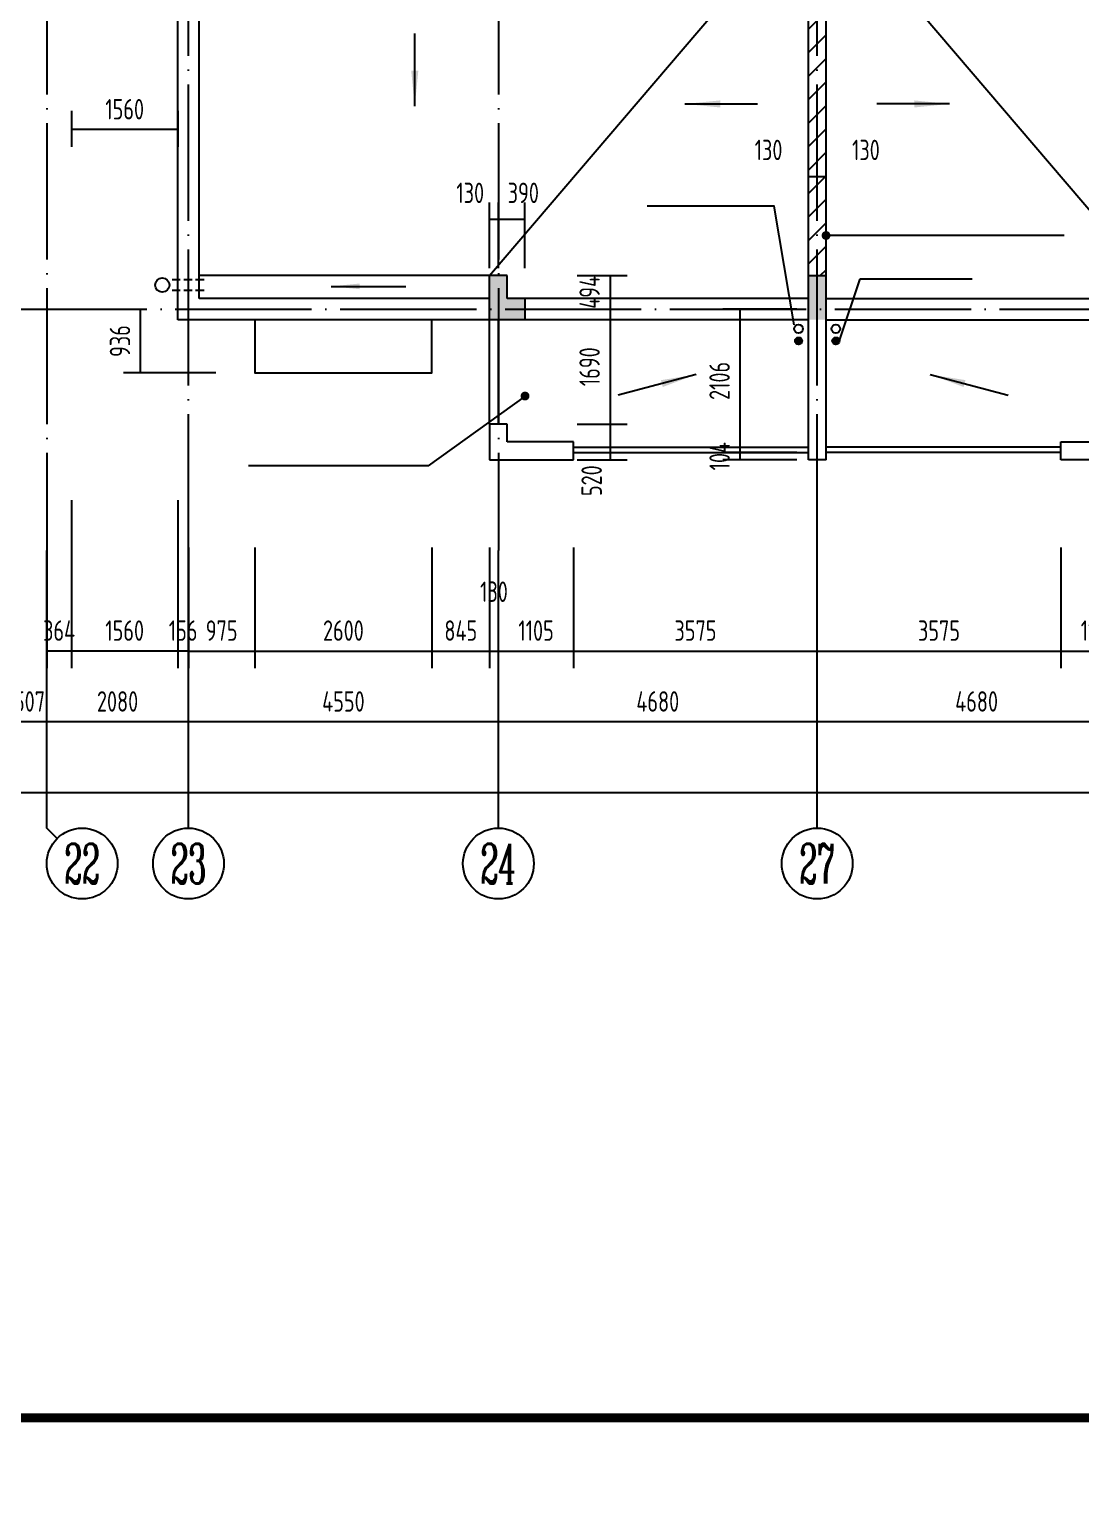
# Model space of a CAD drawing. Extents: x -726032 to 135930, y -151624 to 587044.
# Drawn here: x -569679 to -554253, y 477844 to 499528 of the extents above; entities that cross this region are included whole.
import ezdxf
from ezdxf.enums import TextEntityAlignment as Align

# ---------------------------------------------------------------- set-up
doc = ezdxf.new("R2010")
doc.units = 0
doc.header["$LTSCALE"] = 1000
doc.header["$MEASUREMENT"] = 0
doc.linetypes.add('DASH', pattern=[0.35, 0.25, -0.1])
doc.linetypes.add('DOTE', pattern=[2.42, 2, -0.2, 0.02, -0.2])
doc.layers.get('0').update_dxf_attribs({"linetype": 'CONTINUOUS'})
doc.layers.get('DEFPOINTS').update_dxf_attribs({"color": 1, "linetype": 'CONTINUOUS'})
for name, color, linetype in [('AXIS', 245, 'CONTINUOUS'), ('AXIS_TEXT', 7, 'CONTINUOUS'), ('COLUMN', 170, 'CONTINUOUS'), ('DOTE', 8, 'DOTE'), ('PUB_DIM', 245, 'CONTINUOUS'), ('PUB_TITLE', 1, 'CONTINUOUS'), ('ROOF', 4, 'CONTINUOUS'), ('WALL', 255, 'CONTINUOUS'), ('引线', 213, 'CONTINUOUS'), ('排水', 245, 'CONTINUOUS'), ('雨水管', 20, 'CONTINUOUS')]:
    doc.layers.add(name, color=color, linetype=linetype)
doc.styles.add('COMPLEX', font='COMPLEX')
doc.styles.add('DIM_FONT', font='isocp.shx', dxfattribs={"width": 0.8})
doc.dimstyles.new('AXIS', dxfattribs={"dimtxt": 300, "dimasz": 1, "dimexe": 250, "dimexo": 300, "dimgap": 150, "dimtad": 1, "dimdec": 0, "dimzin": 0, "dimdsep": 46, "dimtxsty": 'DIM_FONT', "dimcen": 0.09, "dimse1": 1, "dimse2": 1, "dimclrt": 142, "dimadec": 0, "dimazin": 0, "dimtfac": 1, "dimtdec": 0, "dimtix": 1, "dimtmove": 2, "dimatfit": 3, "dimfxl": 1, "dimtolj": 1, "dimtzin": 0, "dimarcsym": 0})
doc.dimstyles.new('DIMA', dxfattribs={"dimtxt": 300, "dimasz": 1, "dimexe": 250, "dimexo": 300, "dimgap": 150, "dimtad": 1, "dimdec": 0, "dimzin": 0, "dimdsep": 46, "dimtxsty": 'DIM_FONT', "dimcen": 0.09, "dimse1": 1, "dimclrt": 142, "dimadec": 0, "dimazin": 0, "dimtfac": 1, "dimtdec": 0, "dimtix": 1, "dimtmove": 2, "dimatfit": 3, "dimfxl": 1, "dimtolj": 1, "dimtzin": 0, "dimarcsym": 0})
doc.dimstyles.new('DIMB', dxfattribs={"dimtxt": 300, "dimasz": 1, "dimexe": 250, "dimexo": 300, "dimgap": 150, "dimtad": 1, "dimdec": 0, "dimzin": 0, "dimdsep": 46, "dimtxsty": 'DIM_FONT', "dimcen": 0.09, "dimse2": 1, "dimclrt": 142, "dimadec": 0, "dimazin": 0, "dimtfac": 1, "dimtdec": 0, "dimtix": 1, "dimtmove": 2, "dimatfit": 3, "dimfxl": 1, "dimtolj": 1, "dimtzin": 0, "dimarcsym": 0})
doc.dimstyles.new('DIMN', dxfattribs={"dimtxt": 300, "dimasz": 1, "dimexe": 250, "dimexo": 300, "dimgap": 150, "dimtad": 1, "dimdec": 0, "dimzin": 0, "dimdsep": 46, "dimtxsty": 'DIM_FONT', "dimcen": 0.09, "dimclrt": 142, "dimadec": 0, "dimazin": 0, "dimtfac": 1, "dimtdec": 0, "dimtix": 1, "dimtmove": 2, "dimatfit": 3, "dimfxl": 1, "dimtolj": 1, "dimtzin": 0, "dimarcsym": 0})

# ---------------------------------------------------------------- blocks, each defined once
blk = doc.blocks.new('*D3488')
at = {"layer": 'DEFPOINTS', "color": 0, "transparency": 16777216}
for p in [(-554542, 492223), (-553437, 492223), (-553437, 490403)]:
    blk.add_point(p, dxfattribs=at)
at = {"layer": 'PUB_DIM', "color": 0, "lineweight": -2, "transparency": 16777216}
for p, q in [((-554542, 491923), (-554542, 490153)), ((-554541, 490403), (-553438, 490403))]:
    blk.add_line(p, q, dxfattribs=at)
at = {"layer": 'PUB_DIM', "color": 0, "transparency": 16777216}
for points in [[(-554541, 490403), (-554541, 490403), (-554542, 490403)], [(-553438, 490403), (-553438, 490403), (-553437, 490403)]]:
    blk.add_solid(points, dxfattribs=at)
at = {"layer": 'PUB_DIM', "color": 142, "transparency": 16777216, "insert": (-553989, 490703), "char_height": 300, "attachment_point": 5, "style": 'DIM_FONT'}
blk.add_mtext('\\A1;1105', dxfattribs=at)
blk = doc.blocks.new('*D1591')
at = {"layer": 'DEFPOINTS', "color": 0, "transparency": 16777216}
for p in [(-558117, 492223), (-554542, 492223), (-554542, 490403)]:
    blk.add_point(p, dxfattribs=at)
at = {"layer": 'PUB_DIM', "color": 0, "lineweight": -2, "transparency": 16777216}
for p, q in [((-554542, 491923), (-554542, 490153)), ((-558116, 490403), (-554543, 490403))]:
    blk.add_line(p, q, dxfattribs=at)
at = {"layer": 'PUB_DIM', "color": 0, "transparency": 16777216}
for points in [[(-558116, 490403), (-558116, 490403), (-558117, 490403)], [(-554543, 490403), (-554543, 490403), (-554542, 490403)]]:
    blk.add_solid(points, dxfattribs=at)
at = {"layer": 'PUB_DIM', "color": 142, "transparency": 16777216, "insert": (-556329, 490703), "char_height": 300, "attachment_point": 5, "style": 'DIM_FONT'}
blk.add_mtext('\\A1;3575', dxfattribs=at)
blk = doc.blocks.new('*D2892')
at = {"layer": 'AXIS', "color": 0, "lineweight": -2, "transparency": 16777216}
blk.add_line((-553438, 489363), (-558116, 489363), dxfattribs=at)
at = {"layer": 'AXIS', "color": 0, "transparency": 16777216}
for points in [[(-558116, 489363), (-558116, 489363), (-558117, 489363)], [(-553438, 489363), (-553438, 489363), (-553437, 489363)]]:
    blk.add_solid(points, dxfattribs=at)
at = {"layer": 'DEFPOINTS', "color": 0, "transparency": 16777216}
for p in [(-558117, 491880), (-553437, 491880), (-558117, 489363)]:
    blk.add_point(p, dxfattribs=at)
at = {"layer": 'AXIS', "color": 142, "transparency": 16777216, "insert": (-555777, 489663), "char_height": 300, "attachment_point": 5, "style": 'DIM_FONT'}
blk.add_mtext('\\A1;4680', dxfattribs=at)
blk = doc.blocks.new('*D130')
at = {"layer": 'AXIS', "color": 0, "lineweight": -2, "transparency": 16777216}
for p, q in [((-615330, 491580), (-615330, 488073)), ((-546651, 491580), (-546651, 488073)), ((-546652, 488323), (-615329, 488323))]:
    blk.add_line(p, q, dxfattribs=at)
at = {"layer": 'AXIS', "color": 0, "transparency": 16777216}
for points in [[(-615329, 488323), (-615329, 488323), (-615330, 488323)], [(-546652, 488323), (-546652, 488323), (-546651, 488323)]]:
    blk.add_solid(points, dxfattribs=at)
at = {"layer": 'DEFPOINTS', "color": 0, "transparency": 16777216}
for p in [(-615330, 491880), (-546651, 491880), (-615330, 488323)]:
    blk.add_point(p, dxfattribs=at)
at = {"layer": 'AXIS', "color": 142, "transparency": 16777216, "insert": (-580990, 488623), "char_height": 300, "attachment_point": 5, "style": 'DIM_FONT'}
blk.add_mtext('\\A1;68679', dxfattribs=at)
blk = doc.blocks.new('*D3042')
at = {"layer": 'AXIS', "color": 0, "lineweight": -2, "transparency": 16777216}
blk.add_line((-558118, 489363), (-562796, 489363), dxfattribs=at)
at = {"layer": 'AXIS', "color": 0, "transparency": 16777216}
for points in [[(-562796, 489363), (-562796, 489363), (-562797, 489363)], [(-558118, 489363), (-558118, 489363), (-558117, 489363)]]:
    blk.add_solid(points, dxfattribs=at)
at = {"layer": 'DEFPOINTS', "color": 0, "transparency": 16777216}
for p in [(-562797, 491880), (-558117, 491880), (-562797, 489363)]:
    blk.add_point(p, dxfattribs=at)
at = {"layer": 'AXIS', "color": 142, "transparency": 16777216, "insert": (-560457, 489663), "char_height": 300, "attachment_point": 5, "style": 'DIM_FONT'}
blk.add_mtext('\\A1;4680', dxfattribs=at)
blk = doc.blocks.new('*D3043')
at = {"layer": 'AXIS', "color": 0, "lineweight": -2, "transparency": 16777216}
for p, q in [((-569935, 489363), (-569936, 489363)), ((-569427, 489363), (-569934, 489363)), ((-569426, 489363), (-569425, 489363))]:
    blk.add_line(p, q, dxfattribs=at)
at = {"layer": 'AXIS', "color": 0, "transparency": 16777216}
for points in [[(-569935, 489363), (-569935, 489363), (-569934, 489363)], [(-569426, 489363), (-569426, 489363), (-569427, 489363)]]:
    blk.add_solid(points, dxfattribs=at)
at = {"layer": 'DEFPOINTS', "color": 0, "transparency": 16777216}
for p in [(-569934, 491880), (-569427, 491880), (-569934, 489363)]:
    blk.add_point(p, dxfattribs=at)
at = {"layer": 'AXIS', "color": 142, "transparency": 16777216, "insert": (-569680, 489663), "char_height": 300, "attachment_point": 5, "style": 'DIM_FONT'}
blk.add_mtext('\\A1;507', dxfattribs=at)
blk = doc.blocks.new('*D3044')
at = {"layer": 'AXIS', "color": 0, "lineweight": -2, "transparency": 16777216}
blk.add_line((-567348, 489363), (-569426, 489363), dxfattribs=at)
at = {"layer": 'AXIS', "color": 0, "transparency": 16777216}
for points in [[(-569426, 489363), (-569426, 489363), (-569427, 489363)], [(-567348, 489363), (-567348, 489363), (-567347, 489363)]]:
    blk.add_solid(points, dxfattribs=at)
at = {"layer": 'DEFPOINTS', "color": 0, "transparency": 16777216}
for p in [(-569427, 491880), (-567347, 491880), (-569427, 489363)]:
    blk.add_point(p, dxfattribs=at)
at = {"layer": 'AXIS', "color": 142, "transparency": 16777216, "insert": (-568387, 489663), "char_height": 300, "attachment_point": 5, "style": 'DIM_FONT'}
blk.add_mtext('\\A1;2080', dxfattribs=at)
blk = doc.blocks.new('*D3045')
at = {"layer": 'AXIS', "color": 0, "lineweight": -2, "transparency": 16777216}
blk.add_line((-562798, 489363), (-567346, 489363), dxfattribs=at)
at = {"layer": 'AXIS', "color": 0, "transparency": 16777216}
for points in [[(-567346, 489363), (-567346, 489363), (-567347, 489363)], [(-562798, 489363), (-562798, 489363), (-562797, 489363)]]:
    blk.add_solid(points, dxfattribs=at)
at = {"layer": 'DEFPOINTS', "color": 0, "transparency": 16777216}
for p in [(-567347, 491880), (-562797, 491880), (-567347, 489363)]:
    blk.add_point(p, dxfattribs=at)
at = {"layer": 'AXIS', "color": 142, "transparency": 16777216, "insert": (-565072, 489663), "char_height": 300, "attachment_point": 5, "style": 'DIM_FONT'}
blk.add_mtext('\\A1;4550', dxfattribs=at)
blk = doc.blocks.new('_AXISO')
blk.add_circle((0, 0), 0.5)
at = {"layer": 'AXIS_TEXT', "style": 'COMPLEX', "width": 1.041667}
blk.add_attdef('A', text='', height=0.56, dxfattribs=at).set_placement((-0.25, -0.28), (0.25, -0.28), align=Align.FIT)
blk = doc.blocks.new('_AXISO1')
blk.add_line((0.354, -0.146), (0.5, 0))
blk.add_circle((0, -0.5), 0.5)
at = {"layer": 'AXIS_TEXT', "style": 'COMPLEX', "width": 1.041667}
blk.add_attdef('A', text='', height=0.56, dxfattribs=at).set_placement((-0.25, -0.78), (0.25, -0.78), align=Align.FIT)
blk = doc.blocks.new('*D397')
at = {"layer": 'DEFPOINTS', "color": 0, "transparency": 16777216}
for p in [(-567347, 492223), (-566372, 492223), (-566372, 490403)]:
    blk.add_point(p, dxfattribs=at)
at = {"layer": 'PUB_DIM', "color": 0, "lineweight": -2, "transparency": 16777216}
for p, q in [((-567347, 491923), (-567347, 490153)), ((-566372, 491923), (-566372, 490153)), ((-567346, 490403), (-566373, 490403))]:
    blk.add_line(p, q, dxfattribs=at)
at = {"layer": 'PUB_DIM', "color": 0, "transparency": 16777216}
for points in [[(-567346, 490403), (-567346, 490403), (-567347, 490403)], [(-566373, 490403), (-566373, 490403), (-566372, 490403)]]:
    blk.add_solid(points, dxfattribs=at)
at = {"layer": 'PUB_DIM', "color": 142, "transparency": 16777216, "insert": (-566859, 490703), "char_height": 300, "attachment_point": 5, "style": 'DIM_FONT'}
blk.add_mtext('\\A1;975', dxfattribs=at)
blk = doc.blocks.new('*D3534')
at = {"layer": 'DEFPOINTS', "color": 0, "transparency": 16777216}
for p in [(-568052, 495422), (-566644, 495422), (-566644, 494486)]:
    blk.add_point(p, dxfattribs=at)
at = {"layer": 'PUB_DIM', "color": 0, "lineweight": -2, "transparency": 16777216}
for p, q in [((-568052, 494487), (-568052, 495421)), ((-566944, 494486), (-568302, 494486))]:
    blk.add_line(p, q, dxfattribs=at)
at = {"layer": 'PUB_DIM', "color": 0, "transparency": 16777216}
for points in [[(-568052, 495421), (-568051, 495421), (-568052, 495422)], [(-568052, 494487), (-568051, 494487), (-568052, 494486)]]:
    blk.add_solid(points, dxfattribs=at)
at = {"layer": 'PUB_DIM', "color": 142, "transparency": 16777216, "insert": (-568352, 494954), "char_height": 300, "attachment_point": 5, "rotation": 90, "style": 'DIM_FONT'}
blk.add_mtext('\\A1;936', dxfattribs=at)
blk = doc.blocks.new('*D400')
at = {"layer": 'DEFPOINTS', "color": 0, "transparency": 16777216}
for p in [(-569427, 492920), (-569063, 492920), (-569427, 490403)]:
    blk.add_point(p, dxfattribs=at)
at = {"layer": 'PUB_DIM', "color": 0, "lineweight": -2, "transparency": 16777216}
for p, q in [((-569427, 492620), (-569427, 490153)), ((-569063, 492620), (-569063, 490153)), ((-569428, 490403), (-569429, 490403)), ((-569063, 490403), (-569427, 490403)), ((-569062, 490403), (-569061, 490403))]:
    blk.add_line(p, q, dxfattribs=at)
at = {"layer": 'PUB_DIM', "color": 0, "transparency": 16777216}
for points in [[(-569428, 490403), (-569428, 490403), (-569427, 490403)], [(-569062, 490403), (-569062, 490403), (-569063, 490403)]]:
    blk.add_solid(points, dxfattribs=at)
at = {"layer": 'PUB_DIM', "color": 142, "transparency": 16777216, "insert": (-569245, 490703), "char_height": 300, "attachment_point": 5, "style": 'DIM_FONT'}
blk.add_mtext('\\A1;364', dxfattribs=at)
blk = doc.blocks.new('*D401')
at = {"layer": 'DEFPOINTS', "color": 0, "transparency": 16777216}
for p in [(-569063, 498632), (-567503, 498632), (-569063, 498058)]:
    blk.add_point(p, dxfattribs=at)
at = {"layer": 'PUB_DIM', "color": 0, "lineweight": -2, "transparency": 16777216}
for p, q in [((-569063, 498332), (-569063, 497808)), ((-567503, 498332), (-567503, 497808)), ((-567504, 498058), (-569062, 498058))]:
    blk.add_line(p, q, dxfattribs=at)
at = {"layer": 'PUB_DIM', "color": 0, "transparency": 16777216}
for points in [[(-569062, 498059), (-569062, 498058), (-569063, 498058)], [(-567504, 498059), (-567504, 498058), (-567503, 498058)]]:
    blk.add_solid(points, dxfattribs=at)
at = {"layer": 'PUB_DIM', "color": 142, "transparency": 16777216, "insert": (-568283, 498358), "char_height": 300, "attachment_point": 5, "style": 'DIM_FONT'}
blk.add_mtext('\\A1;1560', dxfattribs=at)
blk = doc.blocks.new('*D403')
at = {"layer": 'DEFPOINTS', "color": 0, "transparency": 16777216}
for p in [(-569063, 492920), (-567503, 492920), (-569063, 490403)]:
    blk.add_point(p, dxfattribs=at)
at = {"layer": 'PUB_DIM', "color": 0, "lineweight": -2, "transparency": 16777216}
for p, q in [((-569063, 492620), (-569063, 490153)), ((-567503, 492620), (-567503, 490153)), ((-567504, 490403), (-569062, 490403))]:
    blk.add_line(p, q, dxfattribs=at)
at = {"layer": 'PUB_DIM', "color": 0, "transparency": 16777216}
for points in [[(-569062, 490403), (-569062, 490403), (-569063, 490403)], [(-567504, 490403), (-567504, 490403), (-567503, 490403)]]:
    blk.add_solid(points, dxfattribs=at)
at = {"layer": 'PUB_DIM', "color": 142, "transparency": 16777216, "insert": (-568283, 490703), "char_height": 300, "attachment_point": 5, "style": 'DIM_FONT'}
blk.add_mtext('\\A1;1560', dxfattribs=at)
blk = doc.blocks.new('*D1657')
at = {"layer": 'DEFPOINTS', "color": 0, "transparency": 16777216}
for p in [(-567503, 492920), (-567347, 492920), (-567503, 490403)]:
    blk.add_point(p, dxfattribs=at)
at = {"layer": 'PUB_DIM', "color": 0, "lineweight": -2, "transparency": 16777216}
for p, q in [((-567503, 492620), (-567503, 490153)), ((-567504, 490403), (-567505, 490403)), ((-567347, 490403), (-567503, 490403)), ((-567346, 490403), (-567345, 490403))]:
    blk.add_line(p, q, dxfattribs=at)
at = {"layer": 'PUB_DIM', "color": 0, "transparency": 16777216}
for points in [[(-567504, 490403), (-567504, 490403), (-567503, 490403)], [(-567346, 490403), (-567346, 490403), (-567347, 490403)]]:
    blk.add_solid(points, dxfattribs=at)
at = {"layer": 'PUB_DIM', "color": 142, "transparency": 16777216, "insert": (-567425, 490703), "char_height": 300, "attachment_point": 5, "style": 'DIM_FONT'}
blk.add_mtext('\\A1;156', dxfattribs=at)
blk = doc.blocks.new('*D3099')
at = {"layer": 'DEFPOINTS', "color": 0, "transparency": 16777216}
for p in [(-558117, 498670), (-557987, 498670), (-557987, 497370)]:
    blk.add_point(p, dxfattribs=at)
at = {"layer": 'PUB_DIM', "color": 0, "lineweight": -2, "transparency": 16777216}
for p, q in [((-558118, 497370), (-558119, 497370)), ((-558117, 497370), (-557987, 497370)), ((-557986, 497370), (-557985, 497370))]:
    blk.add_line(p, q, dxfattribs=at)
at = {"layer": 'PUB_DIM', "color": 0, "transparency": 16777216}
for points in [[(-558118, 497371), (-558118, 497370), (-558117, 497370)], [(-557986, 497371), (-557986, 497370), (-557987, 497370)]]:
    blk.add_solid(points, dxfattribs=at)
at = {"layer": 'PUB_DIM', "color": 142, "transparency": 16777216, "insert": (-557402, 497760), "char_height": 300, "attachment_point": 5, "style": 'DIM_FONT'}
blk.add_mtext('\\A1;130', dxfattribs=at)
blk = doc.blocks.new('*D3100')
at = {"layer": 'DEFPOINTS', "color": 0, "transparency": 16777216}
for p in [(-558247, 498670), (-558117, 498670), (-558117, 497370)]:
    blk.add_point(p, dxfattribs=at)
at = {"layer": 'PUB_DIM', "color": 0, "lineweight": -2, "transparency": 16777216}
for p, q in [((-558248, 497370), (-558249, 497370)), ((-558247, 497370), (-558117, 497370)), ((-558116, 497370), (-558115, 497370))]:
    blk.add_line(p, q, dxfattribs=at)
at = {"layer": 'PUB_DIM', "color": 0, "transparency": 16777216}
for points in [[(-558248, 497371), (-558248, 497370), (-558247, 497370)], [(-558116, 497371), (-558116, 497370), (-558117, 497370)]]:
    blk.add_solid(points, dxfattribs=at)
at = {"layer": 'PUB_DIM', "color": 142, "transparency": 16777216, "insert": (-558831, 497760), "char_height": 300, "attachment_point": 5, "style": 'DIM_FONT'}
blk.add_mtext('\\A1;130', dxfattribs=at)
blk = doc.blocks.new('*D420')
at = {"layer": 'DEFPOINTS', "color": 0, "transparency": 16777216}
for p in [(-559250, 493316), (-558117, 493316), (-558117, 493212)]:
    blk.add_point(p, dxfattribs=at)
at = {"layer": 'PUB_DIM', "color": 0, "lineweight": -2, "transparency": 16777216}
for p, q in [((-558417, 493316), (-559500, 493316)), ((-559250, 493317), (-559250, 493318)), ((-559250, 493212), (-559250, 493316)), ((-558417, 493212), (-559500, 493212)), ((-559250, 493211), (-559250, 493210))]:
    blk.add_line(p, q, dxfattribs=at)
at = {"layer": 'PUB_DIM', "color": 0, "transparency": 16777216}
for points in [[(-559250, 493317), (-559250, 493317), (-559250, 493316)], [(-559250, 493211), (-559250, 493211), (-559250, 493212)]]:
    blk.add_solid(points, dxfattribs=at)
at = {"layer": 'PUB_DIM', "color": 142, "transparency": 16777216, "insert": (-559550, 493264), "char_height": 300, "attachment_point": 5, "rotation": 90, "style": 'DIM_FONT'}
blk.add_mtext('\\A1;104', dxfattribs=at)
blk = doc.blocks.new('*D421')
at = {"layer": 'DEFPOINTS', "color": 0, "transparency": 16777216}
for p in [(-559250, 495422), (-558117, 495422), (-558117, 493316)]:
    blk.add_point(p, dxfattribs=at)
at = {"layer": 'PUB_DIM', "color": 0, "lineweight": -2, "transparency": 16777216}
for p, q in [((-558417, 495422), (-559500, 495422)), ((-559250, 493317), (-559250, 495421)), ((-558417, 493316), (-559500, 493316))]:
    blk.add_line(p, q, dxfattribs=at)
at = {"layer": 'PUB_DIM', "color": 0, "transparency": 16777216}
for points in [[(-559250, 495421), (-559250, 495421), (-559250, 495422)], [(-559250, 493317), (-559250, 493317), (-559250, 493316)]]:
    blk.add_solid(points, dxfattribs=at)
at = {"layer": 'PUB_DIM', "color": 142, "transparency": 16777216, "insert": (-559550, 494369), "char_height": 300, "attachment_point": 5, "rotation": 90, "style": 'DIM_FONT'}
blk.add_mtext('\\A1;2106', dxfattribs=at)
blk = doc.blocks.new('*D1666')
at = {"layer": 'DEFPOINTS', "color": 0, "transparency": 16777216}
for p in [(-562797, 492223), (-561692, 492223), (-561692, 490403)]:
    blk.add_point(p, dxfattribs=at)
at = {"layer": 'PUB_DIM', "color": 0, "lineweight": -2, "transparency": 16777216}
for p, q in [((-561692, 491923), (-561692, 490153)), ((-562796, 490403), (-561693, 490403))]:
    blk.add_line(p, q, dxfattribs=at)
at = {"layer": 'PUB_DIM', "color": 0, "transparency": 16777216}
for points in [[(-562796, 490403), (-562796, 490403), (-562797, 490403)], [(-561693, 490403), (-561693, 490403), (-561692, 490403)]]:
    blk.add_solid(points, dxfattribs=at)
at = {"layer": 'PUB_DIM', "color": 142, "transparency": 16777216, "insert": (-562244, 490703), "char_height": 300, "attachment_point": 5, "style": 'DIM_FONT'}
blk.add_mtext('\\A1;1105', dxfattribs=at)
blk = doc.blocks.new('*D422')
at = {"layer": 'DEFPOINTS', "color": 0, "transparency": 16777216}
for p in [(-562797, 496740), (-562797, 495722), (-562407, 495722)]:
    blk.add_point(p, dxfattribs=at)
at = {"layer": 'PUB_DIM', "color": 0, "lineweight": -2, "transparency": 16777216}
for p, q in [((-562797, 496022), (-562797, 496990)), ((-562407, 496022), (-562407, 496990)), ((-562408, 496740), (-562796, 496740))]:
    blk.add_line(p, q, dxfattribs=at)
at = {"layer": 'PUB_DIM', "color": 0, "transparency": 16777216}
for points in [[(-562796, 496740), (-562796, 496740), (-562797, 496740)], [(-562408, 496740), (-562408, 496740), (-562407, 496740)]]:
    blk.add_solid(points, dxfattribs=at)
at = {"layer": 'PUB_DIM', "color": 142, "transparency": 16777216, "insert": (-562431, 497130), "char_height": 300, "attachment_point": 5, "style": 'DIM_FONT'}
blk.add_mtext('\\A1;390', dxfattribs=at)
blk = doc.blocks.new('*D3541')
at = {"layer": 'DEFPOINTS', "color": 0, "transparency": 16777216}
for p in [(-562927, 492223), (-562797, 492223), (-562797, 490403)]:
    blk.add_point(p, dxfattribs=at)
at = {"layer": 'PUB_DIM', "color": 0, "lineweight": -2, "transparency": 16777216}
for p, q in [((-562927, 491923), (-562927, 490153)), ((-562928, 490403), (-562929, 490403)), ((-562927, 490403), (-562797, 490403)), ((-562796, 490403), (-562795, 490403))]:
    blk.add_line(p, q, dxfattribs=at)
at = {"layer": 'PUB_DIM', "color": 0, "transparency": 16777216}
for points in [[(-562928, 490403), (-562928, 490403), (-562927, 490403)], [(-562796, 490403), (-562796, 490403), (-562797, 490403)]]:
    blk.add_solid(points, dxfattribs=at)
at = {"layer": 'PUB_DIM', "color": 142, "transparency": 16777216, "insert": (-562862, 491274), "char_height": 300, "attachment_point": 5, "style": 'DIM_FONT'}
blk.add_mtext('\\A1;130', dxfattribs=at)
blk = doc.blocks.new('*D423')
at = {"layer": 'DEFPOINTS', "color": 0, "transparency": 16777216}
for p in [(-562927, 496740), (-562927, 495722), (-562797, 495722)]:
    blk.add_point(p, dxfattribs=at)
at = {"layer": 'PUB_DIM', "color": 0, "lineweight": -2, "transparency": 16777216}
for p, q in [((-562927, 496022), (-562927, 496990)), ((-562797, 496022), (-562797, 496990)), ((-562928, 496740), (-562929, 496740)), ((-562797, 496740), (-562927, 496740)), ((-562796, 496740), (-562795, 496740))]:
    blk.add_line(p, q, dxfattribs=at)
at = {"layer": 'PUB_DIM', "color": 0, "transparency": 16777216}
for points in [[(-562928, 496740), (-562928, 496740), (-562927, 496740)], [(-562796, 496740), (-562796, 496740), (-562797, 496740)]]:
    blk.add_solid(points, dxfattribs=at)
at = {"layer": 'PUB_DIM', "color": 142, "transparency": 16777216, "insert": (-563210, 497130), "char_height": 300, "attachment_point": 5, "style": 'DIM_FONT'}
blk.add_mtext('\\A1;130', dxfattribs=at)
blk = doc.blocks.new('*D424')
at = {"layer": 'DEFPOINTS', "color": 0, "transparency": 16777216}
for p in [(-561941, 493732), (-561941, 493212), (-561158, 493212)]:
    blk.add_point(p, dxfattribs=at)
at = {"layer": 'PUB_DIM', "color": 0, "lineweight": -2, "transparency": 16777216}
for p, q in [((-561641, 493732), (-560908, 493732)), ((-561158, 493731), (-561158, 493213)), ((-561641, 493212), (-560908, 493212))]:
    blk.add_line(p, q, dxfattribs=at)
at = {"layer": 'PUB_DIM', "color": 0, "transparency": 16777216}
for points in [[(-561158, 493731), (-561158, 493731), (-561158, 493732)], [(-561158, 493213), (-561158, 493213), (-561158, 493212)]]:
    blk.add_solid(points, dxfattribs=at)
at = {"layer": 'PUB_DIM', "color": 142, "transparency": 16777216, "insert": (-561428, 492904), "char_height": 300, "attachment_point": 5, "rotation": 90, "style": 'DIM_FONT'}
blk.add_mtext('\\A1;520', dxfattribs=at)
blk = doc.blocks.new('*D425')
at = {"layer": 'DEFPOINTS', "color": 0, "transparency": 16777216}
for p in [(-561941, 495422), (-561941, 493732), (-561158, 493732)]:
    blk.add_point(p, dxfattribs=at)
at = {"layer": 'PUB_DIM', "color": 0, "lineweight": -2, "transparency": 16777216}
for p, q in [((-561641, 495422), (-560908, 495422)), ((-561158, 495421), (-561158, 493733)), ((-561641, 493732), (-560908, 493732))]:
    blk.add_line(p, q, dxfattribs=at)
at = {"layer": 'PUB_DIM', "color": 0, "transparency": 16777216}
for points in [[(-561158, 495421), (-561158, 495421), (-561158, 495422)], [(-561158, 493733), (-561158, 493733), (-561158, 493732)]]:
    blk.add_solid(points, dxfattribs=at)
at = {"layer": 'PUB_DIM', "color": 142, "transparency": 16777216, "insert": (-561458, 494577), "char_height": 300, "attachment_point": 5, "rotation": 90, "style": 'DIM_FONT'}
blk.add_mtext('\\A1;1690', dxfattribs=at)
blk = doc.blocks.new('*D3542')
at = {"layer": 'DEFPOINTS', "color": 0, "transparency": 16777216}
for p in [(-561941, 495916), (-561941, 495422), (-561158, 495422)]:
    blk.add_point(p, dxfattribs=at)
at = {"layer": 'PUB_DIM', "color": 0, "lineweight": -2, "transparency": 16777216}
for p, q in [((-561641, 495916), (-560908, 495916)), ((-561158, 495917), (-561158, 495918)), ((-561158, 495916), (-561158, 495422)), ((-561158, 495421), (-561158, 495420))]:
    blk.add_line(p, q, dxfattribs=at)
at = {"layer": 'PUB_DIM', "color": 0, "transparency": 16777216}
for points in [[(-561158, 495917), (-561158, 495917), (-561158, 495916)], [(-561158, 495421), (-561158, 495421), (-561158, 495422)]]:
    blk.add_solid(points, dxfattribs=at)
at = {"layer": 'PUB_DIM', "color": 142, "transparency": 16777216, "insert": (-561458, 495669), "char_height": 300, "attachment_point": 5, "rotation": 90, "style": 'DIM_FONT'}
blk.add_mtext('\\A1;494', dxfattribs=at)
blk = doc.blocks.new('*D1667')
at = {"layer": 'DEFPOINTS', "color": 0, "transparency": 16777216}
for p in [(-561941, 495422), (-561941, 493732), (-561158, 493732)]:
    blk.add_point(p, dxfattribs=at)
at = {"layer": 'PUB_DIM', "color": 0, "lineweight": -2, "transparency": 16777216}
for p, q in [((-561158, 495421), (-561158, 493733)), ((-561641, 493732), (-560908, 493732))]:
    blk.add_line(p, q, dxfattribs=at)
at = {"layer": 'PUB_DIM', "color": 0, "transparency": 16777216}
for points in [[(-561158, 495421), (-561158, 495421), (-561158, 495422)], [(-561158, 493733), (-561158, 493733), (-561158, 493732)]]:
    blk.add_solid(points, dxfattribs=at)
at = {"layer": 'PUB_DIM', "color": 142, "transparency": 16777216, "insert": (-561458, 494577), "char_height": 300, "attachment_point": 5, "rotation": 90, "style": 'DIM_FONT'}
blk.add_mtext('\\A1;1690', dxfattribs=at)
blk = doc.blocks.new('*D3544')
at = {"layer": 'DEFPOINTS', "color": 0, "transparency": 16777216}
for p in [(-561692, 492223), (-558117, 492223), (-558117, 490403)]:
    blk.add_point(p, dxfattribs=at)
at = {"layer": 'PUB_DIM', "color": 0, "lineweight": -2, "transparency": 16777216}
for p, q in [((-561692, 491923), (-561692, 490153)), ((-561691, 490403), (-558118, 490403))]:
    blk.add_line(p, q, dxfattribs=at)
at = {"layer": 'PUB_DIM', "color": 0, "transparency": 16777216}
for points in [[(-561691, 490403), (-561691, 490403), (-561692, 490403)], [(-558118, 490403), (-558118, 490403), (-558117, 490403)]]:
    blk.add_solid(points, dxfattribs=at)
at = {"layer": 'PUB_DIM', "color": 142, "transparency": 16777216, "insert": (-559904, 490703), "char_height": 300, "attachment_point": 5, "style": 'DIM_FONT'}
blk.add_mtext('\\A1;3575', dxfattribs=at)
blk = doc.blocks.new('*D428')
at = {"layer": 'DEFPOINTS', "color": 0, "transparency": 16777216}
for p in [(-563772, 492223), (-562927, 492223), (-562927, 490403)]:
    blk.add_point(p, dxfattribs=at)
at = {"layer": 'PUB_DIM', "color": 0, "lineweight": -2, "transparency": 16777216}
for p, q in [((-563772, 491923), (-563772, 490153)), ((-562927, 491923), (-562927, 490153)), ((-563771, 490403), (-562928, 490403))]:
    blk.add_line(p, q, dxfattribs=at)
at = {"layer": 'PUB_DIM', "color": 0, "transparency": 16777216}
for points in [[(-563771, 490403), (-563771, 490403), (-563772, 490403)], [(-562928, 490403), (-562928, 490403), (-562927, 490403)]]:
    blk.add_solid(points, dxfattribs=at)
at = {"layer": 'PUB_DIM', "color": 142, "transparency": 16777216, "insert": (-563349, 490703), "char_height": 300, "attachment_point": 5, "style": 'DIM_FONT'}
blk.add_mtext('\\A1;845', dxfattribs=at)
blk = doc.blocks.new('*D429')
at = {"layer": 'DEFPOINTS', "color": 0, "transparency": 16777216}
for p in [(-566372, 492223), (-563772, 492223), (-563772, 490403)]:
    blk.add_point(p, dxfattribs=at)
at = {"layer": 'PUB_DIM', "color": 0, "lineweight": -2, "transparency": 16777216}
for p, q in [((-566372, 491923), (-566372, 490153)), ((-563772, 491923), (-563772, 490153)), ((-566371, 490403), (-563773, 490403))]:
    blk.add_line(p, q, dxfattribs=at)
at = {"layer": 'PUB_DIM', "color": 0, "transparency": 16777216}
for points in [[(-566371, 490403), (-566371, 490403), (-566372, 490403)], [(-563773, 490403), (-563773, 490403), (-563772, 490403)]]:
    blk.add_solid(points, dxfattribs=at)
at = {"layer": 'PUB_DIM', "color": 142, "transparency": 16777216, "insert": (-565072, 490703), "char_height": 300, "attachment_point": 5, "style": 'DIM_FONT'}
blk.add_mtext('\\A1;2600', dxfattribs=at)
blk = doc.blocks.new('_ARROW')
blk.add_solid([(0, 0), (-1, 0.1), (-1, -0.1)])

msp = doc.modelspace()

# ---------------------------------------------------------------- hatches: boundary and pattern name
at = {"layer": 'ROOF'}
h = msp.add_hatch(dxfattribs=at)
h.set_pattern_fill('ANSI31', color=256, scale=1950, style=0)
h.set_pattern_definition([(45, (-430050.4, 346442.75), (-172.35728, 172.35728), [])])
h.paths.add_polyline_path([(-558246.9, 495916.4), (-557986.9, 495916.4), (-557986.9, 496471.1, -0.4142136), (-558019.5, 496503.8, -0.4142136), (-557986.9, 496536.4), (-557986.9, 501402.4), (-558246.9, 501402.4)])
at = {"layer": '雨水管'}
h = msp.add_hatch(dxfattribs=at)
h.set_pattern_fill('ANSI31', color=256, scale=130, style=0)
h.set_pattern_definition([(45, (-1079146.375, 836987.842), (-11.4904852, 11.4904852), [])])
h.paths.add_polyline_path([(-558442.6, 494956.1, 1), (-558338.6, 494956.1, 1)])
h = msp.add_hatch(dxfattribs=at)
h.set_pattern_fill('ANSI31', color=256, scale=130, style=0)
h.set_pattern_definition([(135, (-37087.36, 836987.842), (11.4904852, 11.4904852), [])])
h.paths.add_polyline_path([(-557895.2, 494956.1, 1), (-557791.2, 494956.1, 1)])

# ---------------------------------------------------------------- linework, layer by layer
at = {"layer": 'AXIS'}
for p, q in [((-569426.9, 487802.9), (-569426.9, 491880.4)), ((-567346.9, 487802.9), (-567346.9, 491880.4)), ((-562796.9, 487802.9), (-562796.9, 491880.4)), ((-558116.9, 487802.9), (-558116.9, 491880.4))]:
    msp.add_line(p, q, dxfattribs=at)
at = {"layer": 'COLUMN'}
for points in [[(-562926.9, 495916.4), (-562926.9, 495266.4), (-562666.9, 495916.4), (-562666.9, 495578.4)], [(-558246.9, 495917.9), (-558246.9, 495267.9), (-557986.9, 495917.9), (-557986.9, 495267.9)], [(-562926.9, 495266.4), (-562666.9, 495578.4), (-562406.9, 495266.4), (-562406.9, 495578.4)]]:
    msp.add_solid(points, dxfattribs=at)
at = {"layer": 'DOTE'}
for p, q in [((-569426.9, 522352), (-569426.9, 491880.4)), ((-562796.9, 522352), (-562796.9, 491880.4)), ((-558116.9, 491880.4), (-558116.9, 504392.4)), ((-567346.9, 491880.4), (-567346.9, 503222.4)), ((-615939.2, 495422.4), (-545333.8, 495422.4))]:
    msp.add_line(p, q, dxfattribs=at)
at = {"layer": 'PUB_TITLE'}
for points, const_width in [([(-629442.4, 477843.9), (-532852.4, 477843.9), (-532852.4, 532443.9), (-629442.4, 532443.9)], 0.234), ([(-626842.4, 479143.9), (-534152.4, 479143.9), (-534152.4, 531143.9), (-626842.4, 531143.9)], 130)]:
    msp.add_lwpolyline(points, close=True, dxfattribs=dict(at, const_width=const_width))
at = {"layer": 'ROOF'}
for p, q in [((-567502.9, 495266.4), (-567502.9, 502832.4)), ((-567190.9, 495578.4), (-567190.9, 502832.4)), ((-558246.9, 495916.4), (-558246.9, 501402.4)), ((-557986.9, 495916.4), (-557986.9, 501402.4)), ((-562926.9, 495578.4), (-567190.9, 495578.4)), ((-558246.9, 495578.4), (-562406.9, 495578.4)), ((-557986.9, 495578.4), (-553826.9, 495578.4)), ((-562926.9, 495266.4), (-567502.9, 495266.4)), ((-562926.9, 493732.2), (-562926.9, 495266.4)), ((-562796.9, 493732.2), (-562796.9, 495266.4)), ((-558246.9, 495266.4), (-562406.9, 495266.4)), ((-557986.9, 495266.4), (-553826.9, 495266.4))]:
    msp.add_line(p, q, dxfattribs=at)
for points in [[(-566371.9, 495266.4), (-566371.9, 494486.4), (-563771.9, 494486.4), (-563771.9, 495266.4)], [(-561691.9, 493394.2), (-558246.9, 493394.2)], [(-561691.9, 493316.2), (-558246.9, 493316.2)], [(-554541.9, 493394.2), (-557986.9, 493394.2)], [(-554541.9, 493316.2), (-557986.9, 493316.2)]]:
    msp.add_lwpolyline(points, dxfattribs=at)
at = {"layer": 'WALL', "color": 255}
for p, q in [((-562666.9, 495916.4), (-562926.9, 495916.4)), ((-562926.9, 495266.4), (-562926.9, 495916.4)), ((-562666.9, 495578.4), (-562666.9, 495916.4)), ((-562406.9, 495578.4), (-562666.9, 495578.4)), ((-562406.9, 495578.4), (-562406.9, 495266.4)), ((-562406.9, 495266.4), (-562926.9, 495266.4)), ((-562926.9, 493732.2), (-562926.9, 493212.2)), ((-562666.9, 493472.2), (-562666.9, 493732.2)), ((-561691.9, 493472.2), (-562666.9, 493472.2)), ((-561691.9, 493212.2), (-561691.9, 493472.2)), ((-554541.9, 493472.2), (-553566.9, 493472.2)), ((-554541.9, 493212.2), (-554541.9, 493472.2)), ((-562926.9, 493212.2), (-561691.9, 493212.2)), ((-553306.9, 493212.2), (-554541.9, 493212.2))]:
    msp.add_line(p, q, dxfattribs=at)
at = {"layer": 'WALL'}
for p, q in [((-558246.9, 495916.4), (-557986.9, 495916.4)), ((-558246.9, 493212.4), (-558246.9, 495916.4)), ((-557986.9, 493212.4), (-557986.9, 495916.4)), ((-557986.9, 493212.4), (-558246.9, 493212.4))]:
    msp.add_line(p, q, dxfattribs=at)
at = {"layer": 'WALL', "color": 0}
msp.add_line((-562666.9, 493732.2), (-562926.9, 493732.2), dxfattribs=at)
at = {"layer": '引线'}
for p, q in [((-554490.1, 496503.8), (-557986.9, 496503.8)), ((-557791.7, 494963.6), (-557488.5, 495865.9)), ((-557488.5, 495865.9), (-555840.9, 495865.9))]:
    msp.add_line(p, q, dxfattribs=at)
for points in [[(-558453.1, 495190.5), (-558750.9, 496934), (-560612.8, 496934)], [(-562405.2, 494146.9), (-563828.9, 493121.8), (-566466.6, 493121.8)]]:
    msp.add_lwpolyline(points, dxfattribs=at)
at = {"layer": '引线', "const_width": 64.7}
for points in [[(-558019.5, 496503.8, 1), (-557954.2, 496503.8, 1)], [(-562437.9, 494146.9, 1), (-562372.6, 494146.9, 1)]]:
    msp.add_lwpolyline(points, format="xyb", close=True, dxfattribs=at)
at = {"layer": '排水'}
for p, q in [((-562926.9, 495916.4), (-558246.9, 501402.4)), ((-553306.9, 495916.4), (-557986.9, 501402.4)), ((-562926.9, 495916.4), (-567190.9, 495916.4))]:
    msp.add_line(p, q, dxfattribs=at)
for points in [[(-564024.4, 498401.5), (-564024.4, 499469.8)], [(-560060.3, 498435.2), (-558992, 498435.2)], [(-556173.5, 498435.2), (-557241.8, 498435.2)], [(-565249.4, 495756.9), (-564157.8, 495756.9)], [(-559894.6, 494462.8), (-561036.6, 494160.8)], [(-556456.3, 494462.8), (-555314.3, 494160.8)]]:
    msp.add_lwpolyline(points, dxfattribs=at)
at = {"layer": '雨水管', "linetype": 'DASH', "ltscale": 0.5}
for p, q in [((-567116.4, 495854), (-567587.6, 495854)), ((-567116.4, 495698), (-567587.6, 495698))]:
    msp.add_line(p, q, dxfattribs=at)
at = {"layer": '雨水管'}
for centre, radius in [((-567730.5, 495776), 104), ((-558390.6, 495133.7), 65), ((-557843.2, 495133.7), 65), ((-558390.6, 494956.1), 52), ((-557843.2, 494956.1), 52)]:
    msp.add_circle(centre, radius, dxfattribs=at)

# ---------------------------------------------------------------- block references
at = {"layer": 'AXIS'}
ref = msp.add_blockref('_AXISO1', (-569426.9, 487282.9), dxfattribs=dict(at, xscale=1040, yscale=1040, zscale=1040, rotation=90))
ref.add_attrib('A', '22', dxfattribs={"layer": 'AXIS_TEXT', "height": 582.4, "style": 'COMPLEX', "width": 0.551471}).set_placement((-569166.9, 486991.7), (-568646.9, 486991.7), align=Align.FIT)
ref = msp.add_blockref('_AXISO', (-567346.9, 487282.9), dxfattribs=dict(at, xscale=1040, yscale=1040, zscale=1040))
ref.add_attrib('A', '23', dxfattribs={"layer": 'AXIS_TEXT', "height": 582.4, "style": 'COMPLEX', "width": 0.551471}).set_placement((-567606.9, 486991.7), (-567086.9, 486991.7), align=Align.FIT)
ref = msp.add_blockref('_AXISO', (-562796.9, 487282.9), dxfattribs=dict(at, xscale=1040, yscale=1040, zscale=1040))
ref.add_attrib('A', '24', dxfattribs={"layer": 'AXIS_TEXT', "height": 582.4, "style": 'COMPLEX', "width": 0.520833}).set_placement((-563056.9, 486991.7), (-562536.9, 486991.7), align=Align.FIT)
ref = msp.add_blockref('_AXISO', (-558116.9, 487282.9), dxfattribs=dict(at, xscale=1040, yscale=1040, zscale=1040))
ref.add_attrib('A', '27', dxfattribs={"layer": 'AXIS_TEXT', "height": 582.4, "style": 'COMPLEX', "width": 0.551471}).set_placement((-558376.9, 486991.7), (-557856.9, 486991.7), align=Align.FIT)
at = {"layer": '排水'}
for p, xscale, yscale, zscale, rotation in [((-564024.4, 498401.5), 520, 520, 520, 270), ((-565249.4, 495756.9), 416, 416, 416, 180), ((-559894.6, 494462.8), 519.9999999999976, 519.9999999999976, 519.9999999999976, 14.8153817559993), ((-556456.3, 494462.8), -519.9999999999974, 520, 520, 345.1846182440007)]:
    msp.add_blockref('_ARROW', p, dxfattribs=dict(at, xscale=xscale, yscale=yscale, zscale=zscale, rotation=rotation))
at = {"layer": '排水', "yscale": 520, "zscale": 520}
for p, xscale in [((-560060.3, 498435.2), -520), ((-556173.5, 498435.2), 520)]:
    msp.add_blockref('_ARROW', p, dxfattribs=dict(at, xscale=xscale))

# ---------------------------------------------------------------- dimensions: what is measured, and where the dimension line sits
at = {"layer": 'AXIS'}
dim = msp.add_aligned_dim(p1=(-546650.9, 491880.4), p2=(-615329.9, 491880.4), distance=3557.4, dimstyle='DIMN', dxfattribs=at)
dim.commit()
dim.dimension.update_dxf_attribs({"geometry": '*D130', "text_midpoint": (-580990.4, 488622.9)})
for base, p1, p2, picture, middle in [((-569933.9, 489362.9), (-569426.9, 491880.4), (-569933.9, 491880.4), '*D3043', (-569680.4, 489662.9)), ((-569426.9, 489362.9), (-567346.9, 491880.4), (-569426.9, 491880.4), '*D3044', (-568386.9, 489663)), ((-567346.9, 489362.9), (-562796.9, 491880.4), (-567346.9, 491880.4), '*D3045', (-565071.9, 489662.9)), ((-562796.9, 489362.9), (-558116.9, 491880.4), (-562796.9, 491880.4), '*D3042', (-560456.9, 489662.9)), ((-558116.9, 489362.9), (-553436.9, 491880.4), (-558116.9, 491880.4), '*D2892', (-555776.9, 489662.9))]:
    dim = msp.add_linear_dim(base=base, p1=p1, p2=p2, dimstyle='AXIS', dxfattribs=at)
    dim.commit()
    dim.dimension.update_dxf_attribs({"geometry": picture, "text_midpoint": middle})
at = {"layer": 'PUB_DIM'}
for base, p1, p2, dimstyle, picture, middle in [((-569062.9, 498058.4), (-567502.9, 498632.4), (-569062.9, 498632.4), 'DIMN', '*D401', (-568282.9, 498358.4)), ((-569426.9, 490402.9), (-569062.9, 492920.4), (-569426.9, 492920.4), 'DIMN', '*D400', (-569244.9, 490702.9)), ((-569062.9, 490402.9), (-567502.9, 492920.4), (-569062.9, 492920.4), 'DIMN', '*D403', (-568282.9, 490702.9)), ((-567502.9, 490402.9), (-567346.9, 492920.4), (-567502.9, 492920.4), 'DIMA', '*D1657', (-567424.9, 490702.9)), ((-566371.9, 490402.9), (-567346.9, 492223.4), (-566371.9, 492223.4), 'DIMN', '*D397', (-566859.4, 490702.9)), ((-563771.9, 490402.9), (-566371.9, 492223.4), (-563771.9, 492223.4), 'DIMN', '*D429', (-565071.9, 490703)), ((-562926.9, 490402.9), (-563771.9, 492223.4), (-562926.9, 492223.4), 'DIMN', '*D428', (-563349.4, 490702.9)), ((-561691.9, 490402.9), (-562796.9, 492223.4), (-561691.9, 492223.4), 'DIMA', '*D1666', (-562244.4, 490702.9)), ((-558116.9, 490402.9), (-561691.9, 492223.4), (-558116.9, 492223.4), 'DIMB', '*D3544', (-559904.4, 490702.9)), ((-554541.9, 490402.9), (-558116.9, 492223.4), (-554541.9, 492223.4), 'DIMA', '*D1591', (-556329.4, 490702.9)), ((-553436.9, 490402.9), (-554541.9, 492223.4), (-553436.9, 492223.4), 'DIMB', '*D3488', (-553989.4, 490702.9))]:
    dim = msp.add_linear_dim(base=base, p1=p1, p2=p2, dimstyle=dimstyle, dxfattribs=at)
    dim.commit()
    dim.dimension.update_dxf_attribs({"geometry": picture, "text_midpoint": middle})
for base, p1, p2, angle, dimstyle, picture, middle, dimtype in [((-558116.9, 497370.3), (-558246.9, 498670.3), (-558116.9, 498670.3), 0, 'AXIS', '*D3100', (-558831.3, 497760.3), 161), ((-557986.9, 497370.3), (-558116.9, 498670.3), (-557986.9, 498670.3), 0, 'AXIS', '*D3099', (-557402.4, 497760.3), 161), ((-561158.3, 493212.2), (-561940.8, 493732.2), (-561940.8, 493212.2), 90, 'DIMN', '*D424', (-561427.6, 492903.9), 160)]:
    dim = msp.add_linear_dim(base=base, p1=p1, p2=p2, angle=angle, dimstyle=dimstyle, dxfattribs=at)
    dim.commit()
    dim.dimension.update_dxf_attribs({"geometry": picture, "text_midpoint": middle, "dimtype": dimtype})
for base, p1, p2, dimstyle, picture, middle in [((-562926.9, 496740.1), (-562796.9, 495721.6), (-562926.9, 495721.6), 'DIMN', '*D423', (-563209.9, 497130.1)), ((-562796.9, 496740.1), (-562406.9, 495721.6), (-562796.9, 495721.6), 'DIMN', '*D422', (-562431.4, 497130.1)), ((-562796.9, 490402.9), (-562926.9, 492223.4), (-562796.9, 492223.4), 'DIMB', '*D3541', (-562861.9, 491274.1))]:
    dim = msp.add_linear_dim(base=base, p1=p1, p2=p2, dimstyle=dimstyle, dxfattribs=at)
    dim.commit()
    dim.dimension.update_dxf_attribs({"geometry": picture, "text_midpoint": middle, "dimtype": 160})
for base, p1, p2, dimstyle, picture, middle in [((-561158.3, 495422.4), (-561940.8, 495916.4), (-561940.8, 495422.4), 'DIMB', '*D3542', (-561458.3, 495669.4)), ((-568051.6, 495422.4), (-566644.3, 494486.4), (-566644.3, 495422.4), 'DIMB', '*D3534', (-568351.6, 494954.4)), ((-561158.3, 493732.2), (-561940.8, 495422.4), (-561940.8, 493732.2), 'DIMN', '*D425', (-561458.3, 494577.3)), ((-561158.3, 493732.2), (-561940.8, 495422.4), (-561940.8, 493732.2), 'DIMA', '*D1667', (-561458.3, 494577.3)), ((-559250.3, 495422.4), (-558116.9, 493316.2), (-558116.9, 495422.4), 'DIMN', '*D421', (-559550.3, 494369.3)), ((-559250.3, 493316.2), (-558116.9, 493212.4), (-558116.9, 493316.2), 'DIMN', '*D420', (-559550.3, 493264.3))]:
    dim = msp.add_linear_dim(base=base, p1=p1, p2=p2, angle=90, dimstyle=dimstyle, dxfattribs=at)
    dim.commit()
    dim.dimension.update_dxf_attribs({"geometry": picture, "text_midpoint": middle})

doc.saveas('drawing.dxf')
